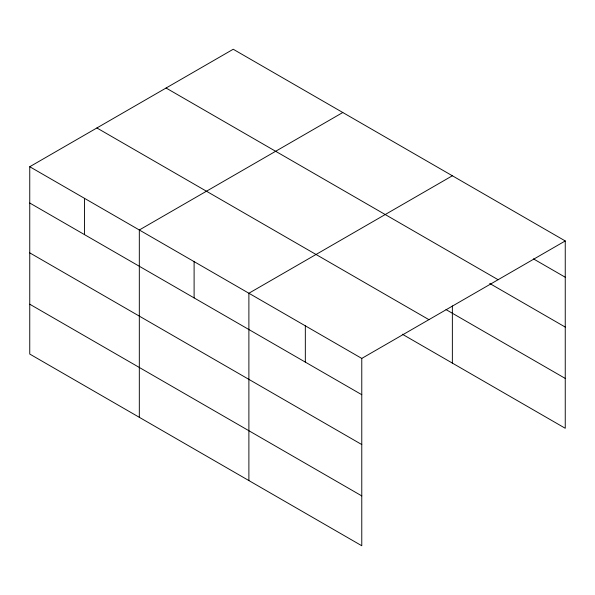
<?xml version="1.0" encoding="UTF-8"?>
<svg xmlns="http://www.w3.org/2000/svg" width="595" height="595" viewBox="0 0 595 595"><rect width="100%" height="100%" fill="white"/><g stroke="black" fill="none" stroke-linecap="round" stroke-linejoin="round"><path stroke-width="0.89" d="M29.75 166.726L361.775 358.421L361.775 545.749L29.75 354.055L29.75 166.726L233.225 49.251L565.25 240.945L565.25 428.274L402.339 334.219M342.794 112.514L139.319 229.982L139.319 417.311M452.364 175.77L248.888 293.246L248.888 480.574M361.775 358.421L565.25 240.945M533.447 258.877L565.25 277.233M166.079 88.023L498.104 279.717M489.722 283.473L565.25 327.079M446.012 309.586L565.25 378.427M96.896 127.962L428.921 319.656M29.75 203.014L361.775 394.708M29.75 252.853L361.775 444.554M29.75 304.209L361.775 495.903M452.364 305.919L452.364 363.099M305.332 325.829L305.332 362.117M194.104 261.614L194.104 297.902M84.535 198.358L84.535 234.646"/></g></svg>
